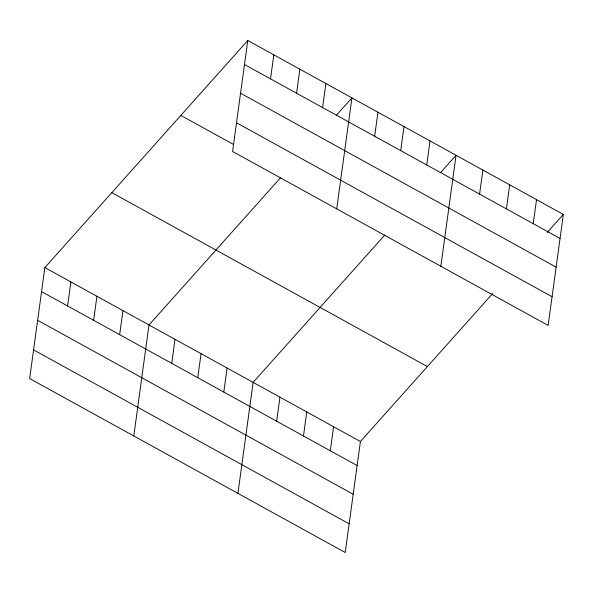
<?xml version="1.0" encoding="UTF-8"?>
<svg xmlns="http://www.w3.org/2000/svg" width="593" height="593" viewBox="0 0 593 593"><rect width="100%" height="100%" fill="white"/><g stroke="black" fill="none" stroke-linecap="round" stroke-linejoin="round"><path stroke-width="0.89" d="M247.785 40.487L232.582 151.482L548.147 325.416L563.35 214.429L247.785 40.487L44.853 267.584L29.65 378.571L345.215 552.513L360.418 441.518L492.687 293.505M67.595 305.966L70.886 281.934M93.627 320.316L96.926 296.278M119.667 334.667L122.959 310.628M133.788 435.974L148.991 324.979L280.645 177.655M171.733 363.368L175.024 339.329M197.766 377.719L201.057 353.68M223.798 392.069L227.097 368.031M270.527 78.876L273.818 54.838M237.926 493.369L253.129 382.381L384.775 235.05M296.559 93.227L299.85 69.188M276.657 421.2L279.948 397.162M322.592 107.578L325.883 83.539M303.483 435.988L306.774 411.95M336.72 208.884L351.923 97.889L336.372 115.287M330.301 450.769L333.6 426.73M374.665 136.279L377.956 112.24M400.698 150.622L403.989 126.591M426.73 164.973L430.021 140.941M440.851 266.279L456.054 155.284L440.51 172.682M479.589 194.111L482.88 170.072M506.415 208.892L509.706 184.86M533.233 223.68L536.524 199.641M547.206 232.493L563.35 214.429M244.494 64.526L560.059 238.46M240.558 93.22L556.13 267.161M236.511 122.788L552.076 296.722M180.821 115.427L232.886 144.129M111.818 192.643L427.39 366.578M44.853 267.584L360.418 441.518M41.562 291.615L357.127 465.557M37.633 320.316L353.198 494.251M33.579 349.877L349.144 523.812"/></g></svg>
